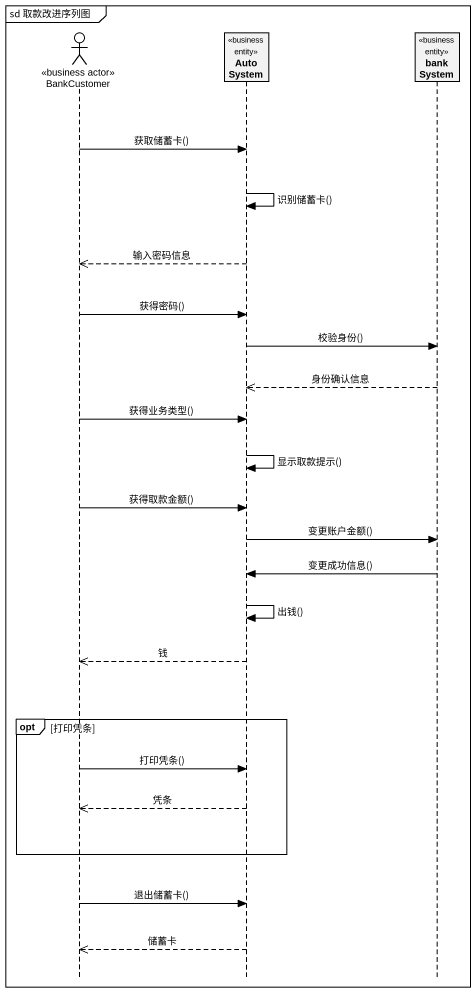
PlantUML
@startuml
mainframe sd 取款改进序列图
hide footbox
actor BankCustomer <<business actor>>
participant "Auto System" as Auto_System <<business entity>>
participant bankSystem <<business entity>>

BankCustomer -> Auto_System : 获取储蓄卡()
Auto_System -> Auto_System : 识别储蓄卡()
Auto_System -->> BankCustomer : 输入密码信息
BankCustomer -> Auto_System : 获得密码()
Auto_System -> bankSystem : 校验身份()
bankSystem -->> Auto_System : 身份确认信息
BankCustomer -> Auto_System : 获得业务类型()
Auto_System -> Auto_System : 显示取款提示()
BankCustomer -> Auto_System : 获得取款金额()
Auto_System -> bankSystem : 变更账户金额()
bankSystem -> Auto_System : 变更成功信息()
Auto_System -> Auto_System : 出钱()
Auto_System -->> BankCustomer : 钱
opt 打印凭条
  BankCustomer -> Auto_System : 打印凭条()
  Auto_System -->> BankCustomer : 凭条
end
BankCustomer -> Auto_System : 退出储蓄卡()
Auto_System -->> BankCustomer : 储蓄卡
@enduml
